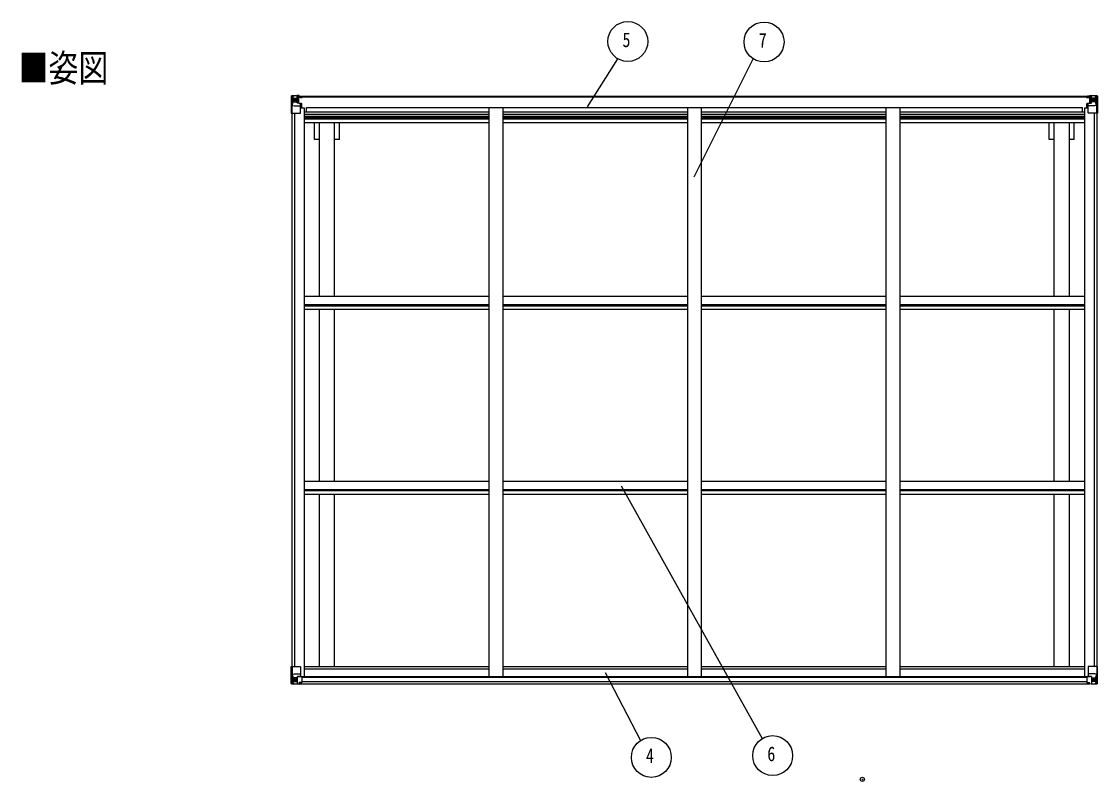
# Model space of a CAD drawing. Units: millimetres, scale not verified. Extents: x -10512 to 10512, y -7425 to 7425.
# Drawn here: x -2787 to 1094, y -392 to 2348 of the extents above; entities that cross this region are included whole.
import ezdxf
from ezdxf.enums import TextEntityAlignment as Align

# ---------------------------------------------------------------- set-up
doc = ezdxf.new("R2010")
doc.units = ezdxf.units.MM
doc.header["$LTSCALE"] = 30
doc.header["$PDMODE"] = 32
doc.header["$PDSIZE"] = 15
for name, color, linetype in [('0-2_USER1', 3, 'Continuous'), ('0-4_YKK_13', 4, 'Continuous'), ('0-5_YKK_A1', 4, 'Continuous'), ('0-6_YKK_D', 6, 'Continuous')]:
    doc.layers.add(name, color=color, linetype=linetype)
doc.styles.add('ＭＳ ゴシック', font='')
doc.styles.get('ＭＳ ゴシック').set_extended_font_data('MS Gothic')

msp = doc.modelspace()

# ---------------------------------------------------------------- linework, layer by layer
at = {"layer": '0-4_YKK_13'}
for p, q in [((-1814.07, 2078.43), (-1814.07, 2078.4)), ((-1813.13, 2079.44), (-1813.13, 2079.44)), ((-1813.13, 2079.39), (-1813.13, 2079.43)), ((-1804.16, 2079.82), (-1812.08, 2079.35)), ((-1811.22, 2078.38), (-1811.22, 2078.31)), ((-1811.22, 2017.72), (-1811.22, 2078.31)), ((-1807.26, 2074.93), (-1809.99, 2078.6)), ((-1806.4, 2071.43), (-1804.07, 2071.49)), ((-1806.4, 2057.96), (-1806.4, 2071.43)), ((-1804.07, 2057.92), (-1806.4, 2057.96)), ((-1792.07, 2080.61), (-1804.07, 2079.83)), ((-1804.07, 2071.48), (-1792.07, 2071.48)), ((-1804.07, 2057.92), (-1792.07, 2057.92)), ((-1804.07, 2057.92), (-1804.07, 2057.92)), ((-1798.59, 2064.28), (-1798.59, 2063.32)), ((-1793.07, 2071.48), (-1792.07, 2071.48)), ((-1785.57, 2081.12), (-1792.07, 2080.72)), ((-1792.07, 2054.63), (-1792.07, 2080.72)), ((-1792.07, 2079.84), (-1785.57, 2080.24)), ((-1790.57, 2075.02), (-1792.07, 2075.02)), ((-1790.57, 2071.48), (-1792.07, 2071.48)), ((-1790.57, 2057.92), (-1792.07, 2057.92)), ((-1785.57, 2079.31), (-1790.57, 2079.22)), ((-1790.07, 2074.66), (-1790.57, 2074.66)), ((-1786.57, 2069.73), (-1790.57, 2069.73)), ((-1786.57, 2061.52), (-1790.57, 2061.52)), ((-1790.46, 2073.36), (-1786.57, 2073.36)), ((-1790.07, 2075.68), (-1790.07, 2073.73)), ((-1782.07, 2075.68), (-1790.07, 2075.68)), ((-1782.07, 2075.66), (-1790.07, 2075.66)), ((-1780.07, 2073.82), (-1790.07, 2073.73)), ((-1790.07, 2073.56), (-1790.07, 2073.73)), ((-1790.07, 2073.73), (-1790.07, 2073.73)), ((-1786.57, 2053.62), (-1786.57, 2073.59)), ((-1785.57, 2080.24), (-1785.57, 2081.12)), ((-1785.57, 2079.72), (-1785.57, 2080.24)), ((-1785.57, 2079.72), (-1785.57, 2079.31)), ((-1785.57, 2079.31), (-1785.57, 2078.49)), ((-1780.57, 2078.92), (-1780.57, 2078.49)), ((-1780.27, 2078.92), (-1780.57, 2078.92)), ((-1780.27, 2078.92), (-1778.58, 2078.49)), ((-1780.07, 2075.42), (-1775.07, 2075.42)), ((-1780.07, 2073.82), (-1780.07, 2075.42)), ((-1775.07, 2076.35), (-1775.07, 2075.42)), ((-1775.07, 2075.42), (-1774.07, 2075.42)), ((-1774.07, 2075.42), (-1774.07, 2076.35)), ((-1774.07, 2075.42), (-1774.07, 2073.86)), ((-1774.07, 2073.74), (-1774.07, 2073.86)), ((1053.93, 2075.42), (1053.93, 2076.35)), ((1054.93, 2075.42), (1053.93, 2075.42)), ((1053.93, 2075.42), (1053.93, 2073.86)), ((1053.93, 2073.74), (1053.93, 2073.86)), ((1054.93, 2076.35), (1054.93, 2075.42)), ((1059.93, 2075.42), (1054.93, 2075.42)), ((1060.13, 2078.92), (1058.44, 2078.49)), ((1059.93, 2073.82), (1059.93, 2075.42)), ((1059.93, 2073.82), (1069.93, 2073.73)), ((1060.13, 2078.92), (1060.43, 2078.92)), ((1060.43, 2078.92), (1060.43, 2078.49)), ((1061.93, 2075.68), (1069.93, 2075.68)), ((1061.93, 2075.66), (1069.93, 2075.66)), ((1065.43, 2081.12), (1071.93, 2080.72)), ((1065.43, 2080.24), (1065.43, 2081.12)), ((1071.93, 2079.84), (1065.43, 2080.24)), ((1065.43, 2079.72), (1065.43, 2080.24)), ((1065.43, 2079.72), (1065.43, 2079.31)), ((1065.43, 2079.31), (1070.43, 2079.22)), ((1065.43, 2079.31), (1065.43, 2078.49)), ((1066.43, 2053.62), (1066.43, 2073.59)), ((1070.33, 2073.36), (1066.43, 2073.36)), ((1066.43, 2069.73), (1070.43, 2069.73)), ((1066.43, 2061.52), (1070.43, 2061.52)), ((1069.93, 2075.68), (1069.93, 2073.73)), ((1069.93, 2074.66), (1070.43, 2074.66)), ((1069.94, 2073.73), (1069.93, 2073.73)), ((1069.94, 2073.56), (1069.94, 2073.73)), ((1070.43, 2075.02), (1071.93, 2075.02)), ((1070.43, 2071.48), (1071.93, 2071.48)), ((1070.43, 2057.92), (1071.93, 2057.92)), ((1071.93, 2054.63), (1071.93, 2080.72)), ((1071.93, 2080.61), (1083.93, 2079.83)), ((1072.93, 2071.48), (1071.93, 2071.48)), ((1083.93, 2071.48), (1071.93, 2071.48)), ((1083.93, 2057.92), (1071.93, 2057.92)), ((1078.45, 2064.28), (1078.45, 2063.32)), ((1086.27, 2071.43), (1083.93, 2071.49)), ((1083.93, 2057.92), (1086.27, 2057.96)), ((1083.93, 2057.92), (1083.93, 2057.92)), ((1084.03, 2079.82), (1091.95, 2079.35)), ((1086.27, 2057.96), (1086.27, 2071.43)), ((1087.12, 2074.93), (1089.86, 2078.6)), ((1091.09, 2078.38), (1091.09, 2078.31)), ((1091.09, 2017.72), (1091.09, 2078.31)), ((1092.99, 2079.44), (1092.99, 2079.44)), ((1092.99, 2079.39), (1092.99, 2079.43)), ((1093.93, 2078.43), (1093.93, 2078.4)), ((-1810.68, 2044.61), (-1806.54, 2056.69)), ((-1810.68, 2044.61), (-1804.07, 2044.39)), ((-1804.07, 2044.39), (-1780.07, 2044.39)), ((-1791.24, 2054.37), (-1780.89, 2052.72)), ((-1791.24, 2053.73), (-1791.24, 2054.37)), ((-1780.89, 2052.08), (-1791.24, 2053.73)), ((-1780.89, 2052.72), (-1780.89, 2052.08)), ((-1780.62, 2052.64), (-1776.57, 2052.6)), ((-1780.07, 2018.72), (-1780.07, 2051.82)), ((-1775.57, 2040.72), (-1780.07, 2040.72)), ((-1775.57, 2052.59), (-1776.57, 2052.6)), ((-1776.57, 2050.87), (-1775.57, 2050.87)), ((-1775.57, 2036.38), (-1775.57, 2052.59)), ((1055.43, 2052.59), (1056.43, 2052.6)), ((1055.43, 2036.38), (1055.43, 2052.59)), ((1056.43, 2050.87), (1055.43, 2050.87)), ((1055.43, 2040.72), (1059.93, 2040.72)), ((1060.48, 2052.64), (1056.43, 2052.6)), ((1059.93, 2018.72), (1059.93, 2051.82)), ((1083.93, 2044.39), (1059.93, 2044.39)), ((1071.11, 2054.37), (1060.76, 2052.72)), ((1060.76, 2052.08), (1071.11, 2053.73)), ((1060.76, 2052.72), (1060.76, 2052.08)), ((1071.11, 2053.73), (1071.11, 2054.37)), ((1090.54, 2044.61), (1083.93, 2044.39)), ((1090.54, 2044.61), (1086.4, 2056.69)), ((-1811.22, 2017.72), (-1781.07, 2017.72)), ((1091.09, 2017.72), (1060.93, 2017.72)), ((-1814.07, 21.75), (-1781.07, 21.75)), ((-1814.07, -38.96), (-1814.07, 21.75)), ((-1811.22, 21.75), (-1811.22, -38.84)), ((-1780.07, 20.75), (-1780.07, -12.35)), ((1059.93, 20.75), (1059.93, -12.35)), ((1093.93, 21.75), (1060.93, 21.75)), ((1091.09, 21.75), (1091.09, -38.84)), ((1093.93, -38.96), (1093.93, 21.75)), ((-1810.68, -5.13), (-1804.07, -4.92)), ((-1810.68, -5.13), (-1806.54, -17.22)), ((-1807.25, -35.46), (-1809.99, -39.13)), ((-1804.07, -18.45), (-1806.4, -18.48)), ((-1806.4, -18.48), (-1806.4, -31.95)), ((-1806.4, -31.95), (-1804.07, -32.01)), ((-1804.07, -4.92), (-1780.07, -4.92)), ((-1804.07, -18.45), (-1804.07, -18.45)), ((-1792.07, -18.45), (-1804.07, -18.45)), ((-1804.07, -32.01), (-1792.07, -32.01)), ((-1799.55, -24.81), (-1799.55, -23.85)), ((-1792.07, -14.47), (-1785.57, -14.47)), ((-1792.07, -14.47), (-1792.07, -41.25)), ((-1780.89, -12.61), (-1791.24, -14.26)), ((-1791.24, -14.26), (-1791.24, -14.47)), ((-1788.54, -14.47), (-1780.89, -13.24)), ((-1785.57, -14.47), (-1776.57, -14.5)), ((-1785.57, -41.65), (-1785.57, -35.71)), ((-1776.57, -36.28), (-1785.57, -36.33)), ((-1780.89, -13.24), (-1780.89, -12.61)), ((-1775.57, -15.41), (-1775.57, -35.56)), ((1055.43, -15.41), (1055.43, -35.56)), ((1065.43, -14.47), (1056.43, -14.5)), ((1056.43, -36.28), (1065.43, -36.33)), ((1083.93, -4.92), (1059.93, -4.92)), ((1060.76, -12.61), (1071.11, -14.26)), ((1060.76, -13.24), (1060.76, -12.61)), ((1068.41, -14.47), (1060.76, -13.24)), ((1071.93, -14.47), (1065.43, -14.47)), ((1065.43, -41.65), (1065.43, -35.71)), ((1071.11, -14.26), (1071.11, -14.47)), ((1071.93, -14.47), (1071.93, -41.25)), ((1071.93, -18.45), (1083.93, -18.45)), ((1083.93, -32.01), (1071.93, -32.01)), ((1079.41, -24.81), (1079.41, -23.85)), ((1090.54, -5.13), (1083.93, -4.92)), ((1083.93, -18.45), (1083.93, -18.45)), ((1083.93, -18.45), (1086.27, -18.48)), ((1086.27, -31.95), (1083.93, -32.01)), ((1086.27, -18.48), (1086.27, -31.95)), ((1090.54, -5.13), (1086.4, -17.22)), ((1087.12, -35.46), (1089.85, -39.13)), ((-1813.13, -39.92), (-1813.13, -39.96)), ((-1804.16, -40.35), (-1812.08, -39.88)), ((-1811.22, -38.91), (-1811.22, -38.84)), ((-1792.07, -41.14), (-1804.07, -40.35)), ((1071.93, -41.14), (1083.93, -40.35)), ((1084.02, -40.35), (1091.95, -39.88)), ((1091.09, -38.91), (1091.09, -38.84)), ((1092.99, -39.92), (1092.99, -39.96))]:
    msp.add_line(p, q, dxfattribs=at)
for points in [[(-1814.07, 2078.4), (-1814.07, 2017.72), (-1811.22, 2017.72)], [(-1813.13, 2079.44), (-1804.07, 2079.99), (-1792.07, 2080.72)], [(-1800.51, 2065.24), (-1801.47, 2065.24), (-1801.47, 2066.2), (-1800.51, 2066.2)], [(-1799.55, 2067.16), (-1799.55, 2068.12), (-1798.59, 2068.12), (-1798.59, 2067.16)], [(-1798.59, 2063.32), (-1799.55, 2063.32), (-1799.55, 2064.28)], [(-1797.63, 2066.2), (-1796.67, 2066.2), (-1796.67, 2065.24), (-1797.63, 2065.24)], [(-1785.57, 2079.72), (-1790.57, 2079.72), (-1790.57, 2054.26)], [(-1790.07, 2074.66), (-1782.07, 2074.66), (-1782.07, 2076.35)], [(-1775.07, 2073.7), (-1790.07, 2073.56), (-1790.07, 2073.56)], [(-1780.07, 2073.82), (-1780.07, 2073.81), (-1774.07, 2073.86)], [(1059.93, 2073.82), (1059.93, 2073.81), (1053.93, 2073.86)], [(1054.93, 2073.7), (1069.93, 2073.56), (1069.94, 2073.56)], [(1069.93, 2074.66), (1061.93, 2074.66), (1061.93, 2076.35)], [(1065.43, 2079.72), (1070.43, 2079.72), (1070.43, 2054.26)], [(1092.99, 2079.44), (1083.93, 2079.99), (1071.93, 2080.72)], [(1077.49, 2066.2), (1076.53, 2066.2), (1076.53, 2065.24), (1077.49, 2065.24)], [(1079.41, 2067.16), (1079.41, 2068.12), (1078.45, 2068.12), (1078.45, 2067.16)], [(1078.45, 2063.32), (1079.41, 2063.32), (1079.41, 2064.28)], [(1080.37, 2065.24), (1081.33, 2065.24), (1081.33, 2066.2), (1080.37, 2066.2)], [(1093.93, 2078.4), (1093.93, 2017.72), (1091.09, 2017.72)], [(-1776.57, 2052.6), (-1776.57, 2050.87), (-1780.07, 2050.85)], [(1056.43, 2052.6), (1056.43, 2050.87), (1059.93, 2050.85)], [(-1800.51, -26.73), (-1801.47, -26.73), (-1801.47, -25.77), (-1800.51, -25.77)], [(-1799.55, -23.85), (-1798.59, -23.85), (-1798.59, -24.81)], [(-1798.59, -27.69), (-1798.59, -28.65), (-1799.55, -28.65), (-1799.55, -27.69)], [(-1797.63, -25.77), (-1796.67, -25.77), (-1796.67, -26.73), (-1797.63, -26.73)], [(-1775.57, -35.56), (-1775.58, -35.67), (-1785.57, -35.71)], [(1055.43, -35.56), (1055.44, -35.67), (1065.43, -35.71)], [(1077.49, -25.77), (1076.53, -25.77), (1076.53, -26.73), (1077.49, -26.73)], [(1079.41, -23.85), (1078.45, -23.85), (1078.45, -24.81)], [(1078.45, -27.69), (1078.45, -28.65), (1079.41, -28.65), (1079.41, -27.69)], [(1080.37, -26.73), (1081.33, -26.73), (1081.33, -25.77), (1080.37, -25.77)], [(-1813.13, -39.96), (-1804.07, -40.52), (-1785.57, -41.65)], [(1092.99, -39.96), (1083.93, -40.52), (1065.43, -41.65)]]:
    msp.add_lwpolyline(points, dxfattribs=at)
for centre in [(-1799.07, 2065.72), (1078.93, 2065.72), (-1799.07, -26.25), (1078.93, -26.25)]:
    msp.add_circle(centre, 5.3, dxfattribs=at)
for centre, radius, start, end in [((-1813.07, 2078.44), 1, 93.50017, 180.00079), ((-1813.07, 2078.43), 0.999, 93.4424, 179.95083), ((-1813.07, 2078.39), 0.999, 93.4424, 179.95083), ((-1811.91, 2092.04), 12.7, 269.24466, 275.10311), ((-1809.94, 2078.43), 1.28, 131.17831, 182.45895), ((-1800.51, 2067.16), 0.96, 270, 0), ((-1800.51, 2064.28), 0.96, 0, 90), ((-1797.63, 2067.16), 0.96, 180, 270), ((-1797.63, 2064.28), 0.96, 90, 180), ((-1790.07, 2076.18), 0.5, 179.99802, 269.99691), ((-1790.07, 2076.16), 0.5, 180.00109, 270.00109), ((-1790.07, 2073.23), 0.5, 90.52895, 180.04464), ((-1790.05, 2073.05), 0.513, 91.88028, 181.04707), ((-1774.93, 2081.38), 7.69, 268.96999, 276.43426), ((1054.8, 2081.38), 7.69, 263.56574, 271.03001), ((1069.93, 2076.18), 0.5, 270.00309, 0.00198), ((1069.93, 2076.16), 0.5, 269.99891, 359.99891), ((1069.93, 2073.23), 0.5, 359.95536, 89.47105), ((1069.92, 2073.05), 0.513, 358.95293, 88.11972), ((1077.49, 2067.16), 0.96, 270, 0), ((1077.49, 2064.28), 0.96, 0, 90), ((1080.37, 2067.16), 0.96, 180, 270), ((1080.37, 2064.28), 0.96, 90, 180), ((1089.81, 2078.43), 1.28, 357.54105, 48.82169), ((1091.78, 2092.04), 12.7, 264.89689, 270.75534), ((1092.93, 2078.44), 1, 359.99921, 86.49983), ((1092.93, 2078.43), 0.999, 0.04917, 86.5576), ((1092.93, 2078.39), 0.999, 0.04917, 86.5576), ((-1791.13, 2055.3), 0.937, 182.32209, 263.26766), ((-1791.13, 2054.67), 0.937, 182.32209, 263.26766), ((-1781.07, 2018.72), 1, 270, 0), ((-1781, 2051.78), 0.937, 2.32209, 83.26766), ((-1781, 2051.15), 0.937, 2.32209, 83.26766), ((1060.87, 2051.78), 0.937, 96.73234, 177.67791), ((1060.87, 2051.15), 0.937, 96.73234, 177.67791), ((1060.93, 2018.72), 1, 180, 270), ((1071, 2055.3), 0.937, 276.73234, 357.67791), ((1071, 2054.67), 0.937, 276.73234, 357.67791), ((-1781.07, 20.75), 1, 0, 90), ((1060.93, 20.75), 1, 90, 180), ((-1800.51, -24.81), 0.96, 270, 0), ((-1800.51, -27.69), 0.96, 0, 90), ((-1797.63, -24.81), 0.96, 180, 270), ((-1797.63, -27.69), 0.96, 90, 180), ((-1791.13, -15.19), 0.937, 96.73234, 129.06602), ((-1781, -11.68), 0.937, 276.73234, 357.67791), ((-1781, -12.31), 0.937, 276.73234, 357.67791), ((1060.87, -11.68), 0.937, 182.32209, 263.26766), ((1060.87, -12.31), 0.937, 182.32209, 263.26766), ((1071, -15.19), 0.937, 50.93398, 83.26766), ((1077.49, -24.81), 0.96, 270, 0), ((1077.49, -27.69), 0.96, 0, 90), ((1080.37, -24.81), 0.96, 180, 270), ((1080.37, -27.69), 0.96, 90, 180), ((-1813.07, -38.92), 0.999, 180.04917, 266.5576), ((-1813.07, -38.96), 0.999, 180.04917, 266.5576), ((-1813.07, -38.97), 1, 179.99921, 266.49983), ((-1811.91, -52.57), 12.7, 84.89689, 90.75534), ((-1809.94, -38.96), 1.28, 177.54105, 228.82169), ((1089.81, -38.96), 1.28, 311.17831, 2.45895), ((1091.78, -52.57), 12.7, 89.24466, 95.10311), ((1092.93, -38.92), 0.999, 273.4424, 359.95083), ((1092.93, -38.96), 0.999, 273.4424, 359.95083), ((1092.93, -38.97), 1, 273.50017, 0.00079)]:
    msp.add_arc(centre, radius, start, end, dxfattribs=at)
for centre, major_axis, ratio, start_param, end_param in [((-1612.13, 2091.75), (201, 12.36), 0.060933, 3.1373463, 3.1378449), ((-1811.13, 2079.51), (2, 0.12), 0.060933, 3.1378449, 4.2119296), ((-1810.94, 2076.42), (-0.02, 3), 0.466854, 5.5234897, 6.1575023), ((-1809.27, 2071.35), (0.03, 5), 0.573921, 4.7320603, 5.5159136), ((-1807.8, 2057.98), (0, 3), 0.468246, 4.2703918, 4.7058971), ((-1885.82, 2071.48), (81.75, 0), 0.061163, 0, 0.0007725), ((1165.68, 2071.48), (-81.75, 0), 0.061163, 6.2824128, 6.2831853), ((1089.14, 2071.35), (-0.03, 5), 0.573921, 0.7672717, 1.551125), ((1087.67, 2057.98), (0, 3), 0.468246, 1.5772882, 2.0127935), ((1090.8, 2076.42), (0.02, 3), 0.466854, 0.125683, 0.7596956), ((1090.99, 2079.51), (-2, 0.12), 0.060933, 2.0712557, 3.1453404), ((891.99, 2091.75), (-201, 12.36), 0.060933, 3.1453404, 3.145839), ((-1809.96, 2046.95), (0.85, 2.32), 0.403757, 2.3087461, 3.2744049), ((1089.82, 2046.95), (-0.85, 2.32), 0.403757, 3.0087805, 3.9744392), ((-1809.96, -7.48), (0.85, -2.32), 0.403757, 3.0087805, 3.9744392), ((-1809.27, -31.87), (0.03, -5), 0.573921, 0.7672717, 1.551125), ((-1807.8, -18.5), (0, -3), 0.468246, 1.5772882, 2.0127935), ((-1885.82, -32.01), (81.75, 0), 0.061163, 6.2824128, 6.2831853), ((-1776.57, -15.41), (1, -0.021), 0.906239, 0.0187047, 1.589501), ((-1776.57, -35.57), (1, 0.012), 0.707053, 4.7036637, 6.124411), ((1056.43, -15.41), (-1, -0.021), 0.906239, 4.6936843, 6.2644806), ((1056.43, -35.57), (-1, 0.012), 0.707053, 0.1587743, 1.5795216), ((1165.68, -32.01), (-81.75, 0), 0.061163, 0, 0.0007725), ((1087.67, -18.5), (0, -3), 0.468246, 4.2703918, 4.7058971), ((1089.14, -31.87), (-0.03, -5), 0.573921, 4.7320603, 5.5159136), ((1089.82, -7.48), (-0.85, -2.32), 0.403757, 2.3087461, 3.2744049), ((-1811.13, -40.04), (2, -0.12), 0.060933, 2.0712557, 3.1453404), ((-1612.13, -52.28), (201, -12.36), 0.060933, 3.1453404, 3.145839), ((-1810.94, -36.95), (-0.02, -3), 0.466854, 0.125683, 0.7596956), ((1090.8, -36.95), (0.02, -3), 0.466854, 5.5234897, 6.1575023), ((1090.99, -40.04), (-2, -0.12), 0.060933, 3.1378449, 4.2119296), ((891.99, -52.28), (-201, -12.36), 0.060933, 3.1373463, 3.1378449)]:
    msp.add_ellipse(centre, major_axis=major_axis, ratio=ratio, start_param=start_param, end_param=end_param, dxfattribs=at)
at = {"layer": '0-5_YKK_A1'}
for p, q in [((-1790.57, 2078.49), (1070.43, 2078.49)), ((-1790.57, 2076.35), (1070.43, 2076.35)), ((-1780.07, 2036.38), (-1767.07, 2036.38)), ((-1767.07, 2036.38), (-1767.07, -14.27)), ((-1767.07, 2022.69), (-1101.07, 2022.69)), ((-1759.57, 2022.69), (-1759.57, 2038.21)), ((-1759.57, 2038.21), (1039.43, 2038.21)), ((-1101.07, 2038.19), (-1101.07, -14.27)), ((-1051.07, 2038.19), (-1051.07, -14.27)), ((-1051.07, 2022.69), (-385.07, 2022.69)), ((-385.07, 2038.19), (-385.07, -14.27)), ((-335.07, 2038.19), (-335.07, -14.27)), ((-335.07, 2022.69), (330.93, 2022.69)), ((330.93, 2038.19), (330.93, -14.27)), ((380.93, 2038.19), (380.93, -14.27)), ((380.93, 2022.69), (1046.93, 2022.69)), ((1039.43, 2022.69), (1039.43, 2038.21)), ((1046.93, 2036.38), (1046.93, -14.27)), ((1046.93, 2036.38), (1059.93, 2036.38)), ((-1812.07, 2017.72), (-1812.07, 21.75)), ((-1802.37, 2017.72), (-1802.37, 21.75)), ((-1767.07, 2014.3), (-1101.07, 2014.3)), ((-1767.07, 2006.1), (-1101.07, 2006.1)), ((-1767.07, 2002.17), (-1101.07, 2002.17)), ((-1767.07, 1997.09), (-1101.07, 1997.09)), ((-1767.07, 1984.09), (-1101.07, 1984.09)), ((-1730.27, 1922.49), (-1730.27, 1984.09)), ((-1712.57, 1357.43), (-1712.57, 1984.09)), ((-1657.57, 1357.43), (-1657.57, 1984.09)), ((-1639.87, 1922.49), (-1639.87, 1984.09)), ((-1051.07, 2014.3), (-385.07, 2014.3)), ((-1051.07, 2006.1), (-385.07, 2006.1)), ((-1051.07, 2002.17), (-385.07, 2002.17)), ((-1051.07, 1997.09), (-385.07, 1997.09)), ((-1051.07, 1984.09), (-385.07, 1984.09)), ((-335.07, 2014.3), (330.93, 2014.3)), ((-335.07, 2006.1), (330.93, 2006.1)), ((-335.07, 2002.17), (330.93, 2002.17)), ((-335.07, 1997.09), (330.93, 1997.09)), ((-335.07, 1984.09), (330.93, 1984.09)), ((380.93, 2014.3), (1046.93, 2014.3)), ((380.93, 2006.1), (1046.93, 2006.1)), ((380.93, 2002.17), (1046.93, 2002.17)), ((380.93, 1997.09), (1046.93, 1997.09)), ((380.93, 1984.09), (1046.93, 1984.09)), ((919.73, 1922.49), (919.73, 1984.09)), ((937.43, 1357.43), (937.43, 1984.09)), ((992.43, 1357.43), (992.43, 1984.09)), ((1010.13, 1922.49), (1010.13, 1984.09)), ((1082.23, 2017.72), (1082.23, 21.75)), ((1091.93, 2017.72), (1091.93, 21.75)), ((-1712.57, 1922.49), (-1730.27, 1922.49)), ((-1639.87, 1922.49), (-1657.57, 1922.49)), ((937.43, 1922.49), (919.73, 1922.49)), ((1010.13, 1922.49), (992.43, 1922.49)), ((-1767.04, 1357.43), (-1101.07, 1357.43)), ((-1767.04, 1327.7), (-1101.07, 1327.7)), ((-1767.04, 1323.15), (-1101.07, 1323.15)), ((-1051.04, 1357.43), (-385.07, 1357.43)), ((-1051.04, 1327.7), (-385.07, 1327.7)), ((-1051.04, 1323.15), (-385.07, 1323.15)), ((-335.04, 1357.43), (330.93, 1357.43)), ((-335.04, 1327.7), (330.93, 1327.7)), ((-335.04, 1323.15), (330.93, 1323.15)), ((380.96, 1357.43), (1046.93, 1357.43)), ((380.96, 1327.7), (1046.93, 1327.7)), ((380.96, 1323.15), (1046.93, 1323.15)), ((-1767.04, 1310.14), (-1101.07, 1310.14)), ((-1712.57, 690.44), (-1712.57, 1310.14)), ((-1657.57, 690.44), (-1657.57, 1310.14)), ((-1051.04, 1310.14), (-385.07, 1310.14)), ((-335.04, 1310.14), (330.93, 1310.14)), ((380.96, 1310.14), (1046.93, 1310.14)), ((937.43, 690.44), (937.43, 1310.14)), ((992.43, 690.44), (992.43, 1310.14)), ((-1767.04, 690.44), (-1101.07, 690.44)), ((-1767.04, 660.7), (-1101.07, 660.7)), ((-1051.04, 690.44), (-385.07, 690.44)), ((-1051.04, 660.7), (-385.07, 660.7)), ((-335.04, 690.44), (330.93, 690.44)), ((-335.04, 660.7), (330.93, 660.7)), ((380.96, 690.44), (1046.93, 690.44)), ((380.96, 660.7), (1046.93, 660.7)), ((-1767.04, 656.16), (-1101.07, 656.16)), ((-1767.04, 643.14), (-1101.07, 643.14)), ((-1712.57, 21.9), (-1712.57, 643.14)), ((-1657.57, 21.9), (-1657.57, 643.14)), ((-1051.04, 656.16), (-385.07, 656.16)), ((-1051.04, 643.14), (-385.07, 643.14)), ((-335.04, 656.16), (330.93, 656.16)), ((-335.04, 643.14), (330.93, 643.14)), ((380.96, 656.16), (1046.93, 656.16)), ((380.96, 643.14), (1046.93, 643.14)), ((937.43, 21.9), (937.43, 643.14)), ((992.43, 21.9), (992.43, 643.14)), ((-1767.07, 21.9), (-1101.07, 21.9)), ((-1767.07, 13.55), (-1101.07, 13.55)), ((-1051.07, 21.9), (-385.07, 21.9)), ((-1051.07, 13.55), (-385.07, 13.55)), ((-335.07, 21.9), (330.93, 21.9)), ((-335.07, 13.55), (330.93, 13.55)), ((380.93, 21.9), (1046.93, 21.9)), ((380.93, 13.55), (1046.93, 13.55)), ((-1787.33, -14.27), (1067.2, -14.27)), ((-1775.57, -16.54), (1055.43, -16.54)), ((-1775.57, -32.15), (1055.43, -32.15)), ((-1785.57, -40.05), (1065.43, -40.05))]:
    msp.add_line(p, q, dxfattribs=at)
msp.add_point((245.97, -384.99), dxfattribs=at)
at = {"layer": '0-6_YKK_D'}
for p, q in [((-745.86, 2039.75), (-636.65, 2213.8)), ((-360.9, 1788.06), (-147.95, 2213.72)), ((-623.79, 673.84), (-115.19, -237.62)), ((-681.51, 0.3), (-554.34, -245.09))]:
    msp.add_line(p, q, dxfattribs=at)
for centre in [(-600.12, 2275.84), (-108.67, 2274.07), (-77.64, -299.05), (-515.27, -305.57)]:
    msp.add_circle(centre, 72, dxfattribs=at)

# ---------------------------------------------------------------- texts
at = {"layer": '0-2_USER1', "style": 'ＭＳ ゴシック', "width": 0.8}
msp.add_text('■姿図', height=98.97, dxfattribs=at).set_placement((-2797.68, 2101.14), align=Align.BOTTOM_LEFT)
at = {"layer": '0-6_YKK_D', "style": 'ＭＳ ゴシック', "width": 0.8}
for s, p in [('5', (-619.32, 2239.84)), ('7', (-127.87, 2238.07)), ('6', (-96.84, -335.05)), ('4', (-534.47, -341.57))]:
    msp.add_text(s, height=52.79, dxfattribs=at).set_placement(p, align=Align.BOTTOM_LEFT)

doc.saveas('drawing.dxf')
